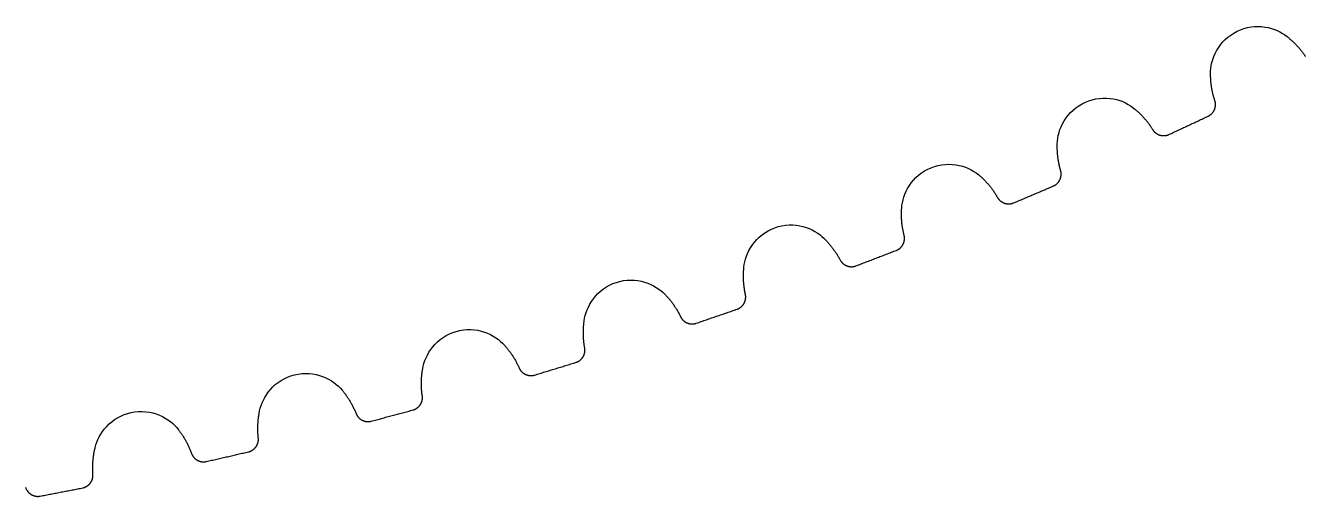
# Model space of a CAD drawing. Extents: x -57 to 57, y -57 to 57.
# Drawn here: x 10.46 to 25.48, y -56.04 to -50.53 of the extents above; entities that cross this region are included whole.
import ezdxf

# ---------------------------------------------------------------- set-up
doc = ezdxf.new("R2010")
doc.units = 0
doc.layers.add('Cut', color=7, linetype='CONTINUOUS')

msp = doc.modelspace()

# ---------------------------------------------------------------- linework, layer by layer
at = {"layer": 'Cut'}
for p, q in [((25.2618, -50.6563), (25.2618, -50.6563, 3)), ((25.2618, -50.6563), (25.2618, -50.6563, 3)), ((24.365, -51.0937), (24.365, -51.0937, 3)), ((24.365, -51.0937), (24.365, -51.0937, 3)), ((24.4154, -51.4069), (24.4154, -51.4069, 3)), ((24.4154, -51.4069), (24.4154, -51.4069, 3)), ((23.4785, -51.507), (23.4785, -51.507, 3)), ((23.4785, -51.507), (23.4785, -51.507, 3)), ((24.3369, -51.5895), (24.3369, -51.5895, 3)), ((24.3369, -51.5895), (24.3369, -51.5895, 3)), ((23.686, -51.7469), (23.686, -51.7469, 3)), ((23.686, -51.7469), (23.686, -51.7469, 3)), ((22.567, -51.9129), (22.567, -51.9129, 3)), ((22.567, -51.9129), (22.567, -51.9129, 3)), ((23.8764, -51.8043), (23.8764, -51.8043, 3)), ((23.8764, -51.8043), (23.8764, -51.8043, 3)), ((22.6064, -52.2276), (22.6064, -52.2276, 3)), ((22.6064, -52.2276), (22.6064, -52.2276, 3)), ((21.6666, -52.295), (21.6666, -52.295, 3)), ((21.6666, -52.295), (21.6666, -52.295, 3)), ((21.8657, -52.5421), (21.8657, -52.5421, 3)), ((21.8657, -52.5421), (21.8657, -52.5421, 3)), ((22.5216, -52.4074), (22.5216, -52.4074, 3)), ((22.5216, -52.4074), (22.5216, -52.4074, 3)), ((20.7415, -52.6688), (20.7415, -52.6688, 3)), ((20.7415, -52.6688), (20.7415, -52.6688, 3)), ((22.0539, -52.606), (22.0539, -52.606, 3)), ((22.0539, -52.606), (22.0539, -52.606, 3)), ((20.7699, -52.9848), (20.7699, -52.9848, 3)), ((20.7699, -52.9848), (20.7699, -52.9848, 3)), ((19.8284, -53.0193), (19.8284, -53.0193, 3)), ((19.8284, -53.0193), (19.8284, -53.0193, 3)), ((20.0187, -53.2731), (20.0187, -53.2731, 3)), ((20.0187, -53.2731), (20.0187, -53.2731, 3)), ((20.6789, -53.1615), (20.6789, -53.1615, 3)), ((20.6789, -53.1615), (20.6789, -53.1615, 3)), ((18.8908, -53.3606), (18.8908, -53.3606, 3)), ((18.8908, -53.3606), (18.8908, -53.3606, 3)), ((20.2046, -53.3436), (20.2046, -53.3436, 3)), ((20.2046, -53.3436), (20.2046, -53.3436, 3)), ((17.9659, -53.679), (17.9659, -53.679, 3)), ((17.9659, -53.679), (17.9659, -53.679, 3)), ((18.9081, -53.6773), (18.9081, -53.6773, 3)), ((18.9081, -53.6773), (18.9081, -53.6773, 3)), ((18.811, -53.8508), (18.811, -53.8508, 3)), ((18.811, -53.8508), (18.811, -53.8508, 3)), ((17.017, -53.9874), (17.017, -53.9874, 3)), ((17.017, -53.9874), (17.017, -53.9874, 3)), ((18.1473, -53.9393), (18.1473, -53.9393, 3)), ((18.1473, -53.9393), (18.1473, -53.9393, 3)), ((18.3306, -54.0162), (18.3306, -54.0162, 3)), ((18.3306, -54.0162), (18.3306, -54.0162, 3)), ((16.0816, -54.2733), (16.0816, -54.2733, 3)), ((16.0816, -54.2733), (16.0816, -54.2733, 3)), ((17.0233, -54.3045), (17.0233, -54.3045, 3)), ((17.0233, -54.3045), (17.0233, -54.3045, 3)), ((16.9202, -54.4745), (16.9202, -54.4745, 3)), ((16.9202, -54.4745), (16.9202, -54.4745, 3)), ((15.1225, -54.5484), (15.1225, -54.5484, 3)), ((15.1225, -54.5484), (15.1225, -54.5484, 3)), ((16.2537, -54.5398), (16.2537, -54.5398, 3)), ((16.2537, -54.5398), (16.2537, -54.5398, 3)), ((16.4343, -54.6231), (16.4343, -54.6231, 3)), ((16.4343, -54.6231), (16.4343, -54.6231, 3)), ((14.1777, -54.8015), (14.1777, -54.8015, 3)), ((14.1777, -54.8015), (14.1777, -54.8015, 3)), ((15.1177, -54.8656), (15.1177, -54.8656, 3)), ((15.1177, -54.8656), (15.1177, -54.8656, 3)), ((13.2096, -55.0429), (13.2096, -55.0429, 3)), ((13.2096, -55.0429), (13.2096, -55.0429, 3)), ((14.3404, -55.0738), (14.3404, -55.0738, 3)), ((14.3404, -55.0738), (14.3404, -55.0738, 3)), ((15.0088, -55.0318), (15.0088, -55.0318, 3)), ((15.0088, -55.0318), (15.0088, -55.0318, 3)), ((14.5179, -55.1633), (14.5179, -55.1633, 3)), ((14.5179, -55.1633), (14.5179, -55.1633, 3)), ((12.2565, -55.2629), (12.2565, -55.2629, 3)), ((12.2565, -55.2629), (12.2565, -55.2629, 3)), ((13.1937, -55.3597), (13.1937, -55.3597, 3)), ((13.1937, -55.3597), (13.1937, -55.3597, 3)), ((11.2806, -55.4704), (11.2806, -55.4704, 3)), ((11.2806, -55.4704), (11.2806, -55.4704, 3)), ((12.4097, -55.5408), (12.4097, -55.5408, 3)), ((12.4097, -55.5408), (12.4097, -55.5408, 3)), ((13.079, -55.5221), (13.079, -55.5221, 3)), ((13.079, -55.5221), (13.079, -55.5221, 3)), ((12.5839, -55.6364), (12.5839, -55.6364, 3)), ((12.5839, -55.6364), (12.5839, -55.6364, 3)), ((11.2537, -55.7865), (11.2537, -55.7865, 3)), ((11.2537, -55.7865), (11.2537, -55.7865, 3)), ((10.4637, -55.94), (10.4637, -55.94, 3)), ((10.4637, -55.94), (10.4637, -55.94, 3)), ((11.1334, -55.9447), (11.1334, -55.9447, 3)), ((11.1334, -55.9447), (11.1334, -55.9447, 3)), ((10.6346, -56.0417), (10.6346, -56.0417, 3)), ((10.6346, -56.0417), (10.6346, -56.0417, 3))]:
    msp.add_line(p, q, dxfattribs=at)
for points, degree, knots in [([(24.365, -51.0937), (24.3648, -51.0109), (24.3841, -50.9143), (24.436, -50.822), (24.4868, -50.73), (24.5721, -50.6451), (24.6767, -50.5947), (24.7807, -50.5433), (24.9002, -50.5284), (25.004, -50.5449), (25.1086, -50.5609), (25.1967, -50.6052), (25.2618, -50.6563)], 3, [0, 0, 0, 0, 0.558599, 0.558599, 0.558599, 1.1172, 1.1172, 1.1172, 1.6758, 1.6758, 1.6758, 2.2344, 2.2344, 2.2344, 2.2344]), ([(24.365, -51.0937, 3), (24.3648, -51.0109, 3), (24.3841, -50.9143, 3), (24.436, -50.822, 3), (24.4868, -50.73, 3), (24.5721, -50.6451, 3), (24.6767, -50.5947, 3), (24.7807, -50.5433, 3), (24.9002, -50.5284, 3), (25.004, -50.5449, 3), (25.1086, -50.5609, 3), (25.1967, -50.6052, 3), (25.2618, -50.6563, 3)], 3, [0, 0, 0, 0, 0.558599, 0.558599, 0.558599, 1.1172, 1.1172, 1.1172, 1.6758, 1.6758, 1.6758, 2.2344, 2.2344, 2.2344, 2.2344]), ([(24.365, -51.0937), (24.3648, -51.0109), (24.3841, -50.9143), (24.436, -50.822), (24.4868, -50.73), (24.5721, -50.6451), (24.6767, -50.5947), (24.7807, -50.5433), (24.9002, -50.5284), (25.004, -50.5449), (25.1086, -50.5609), (25.1967, -50.6052), (25.2618, -50.6563)], 3, [0, 0, 0, 0, 0.558599, 0.558599, 0.558599, 1.1172, 1.1172, 1.1172, 1.6758, 1.6758, 1.6758, 2.2344, 2.2344, 2.2344, 2.2344]), ([(24.365, -51.0937, 3), (24.3648, -51.0109, 3), (24.3841, -50.9143, 3), (24.436, -50.822, 3), (24.4868, -50.73, 3), (24.5721, -50.6451, 3), (24.6767, -50.5947, 3), (24.7807, -50.5433, 3), (24.9002, -50.5284, 3), (25.004, -50.5449, 3), (25.1086, -50.5609, 3), (25.1967, -50.6052, 3), (25.2618, -50.6563, 3)], 3, [0, 0, 0, 0, 0.558599, 0.558599, 0.558599, 1.1172, 1.1172, 1.1172, 1.6758, 1.6758, 1.6758, 2.2344, 2.2344, 2.2344, 2.2344]), ([(22.567, -51.9129), (22.5697, -51.8301), (22.5924, -51.7342), (22.6474, -51.6439), (22.7015, -51.5537), (22.7897, -51.4718), (22.8959, -51.4251), (23.0017, -51.3774), (23.1216, -51.3666), (23.2248, -51.3868), (23.3288, -51.4064), (23.4152, -51.4537), (23.4785, -51.507)], 3, [0, 0, 0, 0, 0.558599, 0.558599, 0.558599, 1.1172, 1.1172, 1.1172, 1.6758, 1.6758, 1.6758, 2.2344, 2.2344, 2.2344, 2.2344]), ([(22.567, -51.9129, 3), (22.5697, -51.8301, 3), (22.5924, -51.7342, 3), (22.6474, -51.6439, 3), (22.7015, -51.5537, 3), (22.7897, -51.4718, 3), (22.8959, -51.4251, 3), (23.0017, -51.3774, 3), (23.1216, -51.3666, 3), (23.2248, -51.3868, 3), (23.3288, -51.4064, 3), (23.4152, -51.4537, 3), (23.4785, -51.507, 3)], 3, [0, 0, 0, 0, 0.558599, 0.558599, 0.558599, 1.1172, 1.1172, 1.1172, 1.6758, 1.6758, 1.6758, 2.2344, 2.2344, 2.2344, 2.2344]), ([(22.567, -51.9129), (22.5697, -51.8301), (22.5924, -51.7342), (22.6474, -51.6439), (22.7015, -51.5537), (22.7897, -51.4718), (22.8959, -51.4251), (23.0017, -51.3774), (23.1216, -51.3666), (23.2248, -51.3868), (23.3288, -51.4064), (23.4152, -51.4537), (23.4785, -51.507)], 3, [0, 0, 0, 0, 0.558599, 0.558599, 0.558599, 1.1172, 1.1172, 1.1172, 1.6758, 1.6758, 1.6758, 2.2344, 2.2344, 2.2344, 2.2344]), ([(22.567, -51.9129, 3), (22.5697, -51.8301, 3), (22.5924, -51.7342, 3), (22.6474, -51.6439, 3), (22.7015, -51.5537, 3), (22.7897, -51.4718, 3), (22.8959, -51.4251, 3), (23.0017, -51.3774, 3), (23.1216, -51.3666, 3), (23.2248, -51.3868, 3), (23.3288, -51.4064, 3), (23.4152, -51.4537, 3), (23.4785, -51.507, 3)], 3, [0, 0, 0, 0, 0.558599, 0.558599, 0.558599, 1.1172, 1.1172, 1.1172, 1.6758, 1.6758, 1.6758, 2.2344, 2.2344, 2.2344, 2.2344]), ([(24.3369, -51.5895), (24.3852, -51.5673), (24.4107, -51.5131), (24.4326, -51.4572), (24.4154, -51.4069)], 2, [0, 0, 0, 0.724386, 0.724386, 1.44877, 1.44877, 1.44877]), ([(24.3369, -51.5895, 3), (24.3852, -51.5673, 3), (24.4107, -51.5131, 3), (24.4326, -51.4572, 3), (24.4154, -51.4069, 3)], 2, [0, 0, 0, 0.724386, 0.724386, 1.44877, 1.44877, 1.44877]), ([(24.3369, -51.5895), (24.3852, -51.5673), (24.4107, -51.5131), (24.4326, -51.4572), (24.4154, -51.4069)], 2, [0, 0, 0, 0.724386, 0.724386, 1.44877, 1.44877, 1.44877]), ([(24.3369, -51.5895, 3), (24.3852, -51.5673, 3), (24.4107, -51.5131, 3), (24.4326, -51.4572, 3), (24.4154, -51.4069, 3)], 2, [0, 0, 0, 0.724386, 0.724386, 1.44877, 1.44877, 1.44877]), ([(23.686, -51.7469), (23.7135, -51.7924), (23.7704, -51.8117), (23.8284, -51.827), (23.8764, -51.8043)], 2, [0, 0, 0, 0.724386, 0.724386, 1.44877, 1.44877, 1.44877]), ([(23.686, -51.7469, 3), (23.7135, -51.7924, 3), (23.7704, -51.8117, 3), (23.8284, -51.827, 3), (23.8764, -51.8043, 3)], 2, [0, 0, 0, 0.724386, 0.724386, 1.44877, 1.44877, 1.44877]), ([(23.686, -51.7469), (23.7135, -51.7924), (23.7704, -51.8117), (23.8284, -51.827), (23.8764, -51.8043)], 2, [0, 0, 0, 0.724386, 0.724386, 1.44877, 1.44877, 1.44877]), ([(23.686, -51.7469, 3), (23.7135, -51.7924, 3), (23.7704, -51.8117, 3), (23.8284, -51.827, 3), (23.8764, -51.8043, 3)], 2, [0, 0, 0, 0.724386, 0.724386, 1.44877, 1.44877, 1.44877]), ([(20.7415, -52.6688), (20.7471, -52.5862), (20.7731, -52.4912), (20.8313, -52.4028), (20.8884, -52.3145), (20.9795, -52.2358), (21.0873, -52.1928), (21.1947, -52.1488), (21.3148, -52.1422), (21.4173, -52.166), (21.5205, -52.1892), (21.6053, -52.2395), (21.6666, -52.295)], 3, [0, 0, 0, 0, 0.558599, 0.558599, 0.558599, 1.1172, 1.1172, 1.1172, 1.6758, 1.6758, 1.6758, 2.2344, 2.2344, 2.2344, 2.2344]), ([(20.7415, -52.6688, 3), (20.7471, -52.5862, 3), (20.7731, -52.4912, 3), (20.8313, -52.4028, 3), (20.8884, -52.3145, 3), (20.9795, -52.2358, 3), (21.0873, -52.1928, 3), (21.1947, -52.1488, 3), (21.3148, -52.1422, 3), (21.4173, -52.166, 3), (21.5205, -52.1892, 3), (21.6053, -52.2395, 3), (21.6666, -52.295, 3)], 3, [0, 0, 0, 0, 0.558599, 0.558599, 0.558599, 1.1172, 1.1172, 1.1172, 1.6758, 1.6758, 1.6758, 2.2344, 2.2344, 2.2344, 2.2344]), ([(20.7415, -52.6688), (20.7471, -52.5862), (20.7731, -52.4912), (20.8313, -52.4028), (20.8884, -52.3145), (20.9795, -52.2358), (21.0873, -52.1928), (21.1947, -52.1488), (21.3148, -52.1422), (21.4173, -52.166), (21.5205, -52.1892), (21.6053, -52.2395), (21.6666, -52.295)], 3, [0, 0, 0, 0, 0.558599, 0.558599, 0.558599, 1.1172, 1.1172, 1.1172, 1.6758, 1.6758, 1.6758, 2.2344, 2.2344, 2.2344, 2.2344]), ([(20.7415, -52.6688, 3), (20.7471, -52.5862, 3), (20.7731, -52.4912, 3), (20.8313, -52.4028, 3), (20.8884, -52.3145, 3), (20.9795, -52.2358, 3), (21.0873, -52.1928, 3), (21.1947, -52.1488, 3), (21.3148, -52.1422, 3), (21.4173, -52.166, 3), (21.5205, -52.1892, 3), (21.6053, -52.2395, 3), (21.6666, -52.295, 3)], 3, [0, 0, 0, 0, 0.558599, 0.558599, 0.558599, 1.1172, 1.1172, 1.1172, 1.6758, 1.6758, 1.6758, 2.2344, 2.2344, 2.2344, 2.2344]), ([(22.5216, -52.4074), (22.5707, -52.387), (22.5981, -52.3336), (22.6218, -52.2785), (22.6064, -52.2276)], 2, [0, 0, 0, 0.724386, 0.724386, 1.44877, 1.44877, 1.44877]), ([(22.5216, -52.4074, 3), (22.5707, -52.387, 3), (22.5981, -52.3336, 3), (22.6218, -52.2785, 3), (22.6064, -52.2276, 3)], 2, [0, 0, 0, 0.724386, 0.724386, 1.44877, 1.44877, 1.44877]), ([(22.5216, -52.4074), (22.5707, -52.387), (22.5981, -52.3336), (22.6218, -52.2785), (22.6064, -52.2276)], 2, [0, 0, 0, 0.724386, 0.724386, 1.44877, 1.44877, 1.44877]), ([(22.5216, -52.4074, 3), (22.5707, -52.387, 3), (22.5981, -52.3336, 3), (22.6218, -52.2785, 3), (22.6064, -52.2276, 3)], 2, [0, 0, 0, 0.724386, 0.724386, 1.44877, 1.44877, 1.44877]), ([(21.8657, -52.5421), (21.8916, -52.5885), (21.9477, -52.6097), (22.0051, -52.6271), (22.0539, -52.606)], 2, [0, 0, 0, 0.724386, 0.724386, 1.44877, 1.44877, 1.44877]), ([(21.8657, -52.5421, 3), (21.8916, -52.5885, 3), (21.9477, -52.6097, 3), (22.0051, -52.6271, 3), (22.0539, -52.606, 3)], 2, [0, 0, 0, 0.724386, 0.724386, 1.44877, 1.44877, 1.44877]), ([(21.8657, -52.5421), (21.8916, -52.5885), (21.9477, -52.6097), (22.0051, -52.6271), (22.0539, -52.606)], 2, [0, 0, 0, 0.724386, 0.724386, 1.44877, 1.44877, 1.44877]), ([(21.8657, -52.5421, 3), (21.8916, -52.5885, 3), (21.9477, -52.6097, 3), (22.0051, -52.6271, 3), (22.0539, -52.606, 3)], 2, [0, 0, 0, 0.724386, 0.724386, 1.44877, 1.44877, 1.44877]), ([(18.8908, -53.3606), (18.8992, -53.2783), (18.9286, -53.1842), (18.9897, -53.0979), (19.05, -53.0116), (19.1437, -52.9361), (19.2529, -52.897), (19.3618, -52.8568), (19.4821, -52.8544), (19.5837, -52.8817), (19.686, -52.9085), (19.769, -52.9617), (19.8284, -53.0193)], 3, [0, 0, 0, 0, 0.558599, 0.558599, 0.558599, 1.1172, 1.1172, 1.1172, 1.6758, 1.6758, 1.6758, 2.2344, 2.2344, 2.2344, 2.2344]), ([(18.8908, -53.3606, 3), (18.8992, -53.2783, 3), (18.9286, -53.1842, 3), (18.9897, -53.0979, 3), (19.05, -53.0116, 3), (19.1437, -52.9361, 3), (19.2529, -52.897, 3), (19.3618, -52.8568, 3), (19.4821, -52.8544, 3), (19.5837, -52.8817, 3), (19.686, -52.9085, 3), (19.769, -52.9617, 3), (19.8284, -53.0193, 3)], 3, [0, 0, 0, 0, 0.558599, 0.558599, 0.558599, 1.1172, 1.1172, 1.1172, 1.6758, 1.6758, 1.6758, 2.2344, 2.2344, 2.2344, 2.2344]), ([(18.8908, -53.3606), (18.8992, -53.2783), (18.9286, -53.1842), (18.9897, -53.0979), (19.05, -53.0116), (19.1437, -52.9361), (19.2529, -52.897), (19.3618, -52.8568), (19.4821, -52.8544), (19.5837, -52.8817), (19.686, -52.9085), (19.769, -52.9617), (19.8284, -53.0193)], 3, [0, 0, 0, 0, 0.558599, 0.558599, 0.558599, 1.1172, 1.1172, 1.1172, 1.6758, 1.6758, 1.6758, 2.2344, 2.2344, 2.2344, 2.2344]), ([(18.8908, -53.3606, 3), (18.8992, -53.2783, 3), (18.9286, -53.1842, 3), (18.9897, -53.0979, 3), (19.05, -53.0116, 3), (19.1437, -52.9361, 3), (19.2529, -52.897, 3), (19.3618, -52.8568, 3), (19.4821, -52.8544, 3), (19.5837, -52.8817, 3), (19.686, -52.9085, 3), (19.769, -52.9617, 3), (19.8284, -53.0193, 3)], 3, [0, 0, 0, 0, 0.558599, 0.558599, 0.558599, 1.1172, 1.1172, 1.1172, 1.6758, 1.6758, 1.6758, 2.2344, 2.2344, 2.2344, 2.2344]), ([(20.6789, -53.1615), (20.7287, -53.1428), (20.7579, -53.0904), (20.7836, -53.0361), (20.7699, -52.9848)], 2, [0, 0, 0, 0.724386, 0.724386, 1.44877, 1.44877, 1.44877]), ([(20.6789, -53.1615, 3), (20.7287, -53.1428, 3), (20.7579, -53.0904, 3), (20.7836, -53.0361, 3), (20.7699, -52.9848, 3)], 2, [0, 0, 0, 0.724386, 0.724386, 1.44877, 1.44877, 1.44877]), ([(20.6789, -53.1615), (20.7287, -53.1428), (20.7579, -53.0904), (20.7836, -53.0361), (20.7699, -52.9848)], 2, [0, 0, 0, 0.724386, 0.724386, 1.44877, 1.44877, 1.44877]), ([(20.6789, -53.1615, 3), (20.7287, -53.1428, 3), (20.7579, -53.0904, 3), (20.7836, -53.0361, 3), (20.7699, -52.9848, 3)], 2, [0, 0, 0, 0.724386, 0.724386, 1.44877, 1.44877, 1.44877]), ([(20.0187, -53.2731), (20.0429, -53.3205), (20.0983, -53.3436), (20.155, -53.363), (20.2046, -53.3436)], 2, [0, 0, 0, 0.724386, 0.724386, 1.44877, 1.44877, 1.44877]), ([(20.0187, -53.2731, 3), (20.0429, -53.3205, 3), (20.0983, -53.3436, 3), (20.155, -53.363, 3), (20.2046, -53.3436, 3)], 2, [0, 0, 0, 0.724386, 0.724386, 1.44877, 1.44877, 1.44877]), ([(20.0187, -53.2731), (20.0429, -53.3205), (20.0983, -53.3436), (20.155, -53.363), (20.2046, -53.3436)], 2, [0, 0, 0, 0.724386, 0.724386, 1.44877, 1.44877, 1.44877]), ([(20.0187, -53.2731, 3), (20.0429, -53.3205, 3), (20.0983, -53.3436, 3), (20.155, -53.363, 3), (20.2046, -53.3436, 3)], 2, [0, 0, 0, 0.724386, 0.724386, 1.44877, 1.44877, 1.44877]), ([(17.017, -53.9874), (17.0283, -53.9054), (17.0609, -53.8124), (17.1251, -53.7282), (17.1883, -53.6442), (17.2846, -53.572), (17.3951, -53.5367), (17.5053, -53.5003), (17.6256, -53.5021), (17.7262, -53.5329), (17.8275, -53.5633), (17.9086, -53.6194), (17.9659, -53.679)], 3, [0, 0, 0, 0, 0.558599, 0.558599, 0.558599, 1.1172, 1.1172, 1.1172, 1.6758, 1.6758, 1.6758, 2.2344, 2.2344, 2.2344, 2.2344]), ([(17.017, -53.9874, 3), (17.0283, -53.9054, 3), (17.0609, -53.8124, 3), (17.1251, -53.7282, 3), (17.1883, -53.6442, 3), (17.2846, -53.572, 3), (17.3951, -53.5367, 3), (17.5053, -53.5003, 3), (17.6256, -53.5021, 3), (17.7262, -53.5329, 3), (17.8275, -53.5633, 3), (17.9086, -53.6194, 3), (17.9659, -53.679, 3)], 3, [0, 0, 0, 0, 0.558599, 0.558599, 0.558599, 1.1172, 1.1172, 1.1172, 1.6758, 1.6758, 1.6758, 2.2344, 2.2344, 2.2344, 2.2344]), ([(17.017, -53.9874), (17.0283, -53.9054), (17.0609, -53.8124), (17.1251, -53.7282), (17.1883, -53.6442), (17.2846, -53.572), (17.3951, -53.5367), (17.5053, -53.5003), (17.6256, -53.5021), (17.7262, -53.5329), (17.8275, -53.5633), (17.9086, -53.6194), (17.9659, -53.679)], 3, [0, 0, 0, 0, 0.558599, 0.558599, 0.558599, 1.1172, 1.1172, 1.1172, 1.6758, 1.6758, 1.6758, 2.2344, 2.2344, 2.2344, 2.2344]), ([(17.017, -53.9874, 3), (17.0283, -53.9054, 3), (17.0609, -53.8124, 3), (17.1251, -53.7282, 3), (17.1883, -53.6442, 3), (17.2846, -53.572, 3), (17.3951, -53.5367, 3), (17.5053, -53.5003, 3), (17.6256, -53.5021, 3), (17.7262, -53.5329, 3), (17.8275, -53.5633, 3), (17.9086, -53.6194, 3), (17.9659, -53.679, 3)], 3, [0, 0, 0, 0, 0.558599, 0.558599, 0.558599, 1.1172, 1.1172, 1.1172, 1.6758, 1.6758, 1.6758, 2.2344, 2.2344, 2.2344, 2.2344]), ([(18.811, -53.8508), (18.8614, -53.8338), (18.8924, -53.7825), (18.92, -53.7292), (18.9081, -53.6773)], 2, [0, 0, 0, 0.724386, 0.724386, 1.44877, 1.44877, 1.44877]), ([(18.811, -53.8508, 3), (18.8614, -53.8338, 3), (18.8924, -53.7825, 3), (18.92, -53.7292, 3), (18.9081, -53.6773, 3)], 2, [0, 0, 0, 0.724386, 0.724386, 1.44877, 1.44877, 1.44877]), ([(18.811, -53.8508), (18.8614, -53.8338), (18.8924, -53.7825), (18.92, -53.7292), (18.9081, -53.6773)], 2, [0, 0, 0, 0.724386, 0.724386, 1.44877, 1.44877, 1.44877]), ([(18.811, -53.8508, 3), (18.8614, -53.8338, 3), (18.8924, -53.7825, 3), (18.92, -53.7292, 3), (18.9081, -53.6773, 3)], 2, [0, 0, 0, 0.724386, 0.724386, 1.44877, 1.44877, 1.44877]), ([(18.1473, -53.9393), (18.1698, -53.9875), (18.2243, -54.0125), (18.2804, -54.0339), (18.3306, -54.0162)], 2, [0, 0, 0, 0.724386, 0.724386, 1.44877, 1.44877, 1.44877]), ([(18.1473, -53.9393, 3), (18.1698, -53.9875, 3), (18.2243, -54.0125, 3), (18.2804, -54.0339, 3), (18.3306, -54.0162, 3)], 2, [0, 0, 0, 0.724386, 0.724386, 1.44877, 1.44877, 1.44877]), ([(18.1473, -53.9393), (18.1698, -53.9875), (18.2243, -54.0125), (18.2804, -54.0339), (18.3306, -54.0162)], 2, [0, 0, 0, 0.724386, 0.724386, 1.44877, 1.44877, 1.44877]), ([(18.1473, -53.9393, 3), (18.1698, -53.9875, 3), (18.2243, -54.0125, 3), (18.2804, -54.0339, 3), (18.3306, -54.0162, 3)], 2, [0, 0, 0, 0.724386, 0.724386, 1.44877, 1.44877, 1.44877]), ([(15.1225, -54.5484), (15.1367, -54.4668), (15.1725, -54.375), (15.2396, -54.2932), (15.3057, -54.2114), (15.4044, -54.1426), (15.5161, -54.1111), (15.6275, -54.0786), (15.7477, -54.0846), (15.8471, -54.119), (15.9473, -54.1528), (16.0264, -54.2117), (16.0816, -54.2733)], 3, [0, 0, 0, 0, 0.558599, 0.558599, 0.558599, 1.1172, 1.1172, 1.1172, 1.6758, 1.6758, 1.6758, 2.2344, 2.2344, 2.2344, 2.2344]), ([(15.1225, -54.5484, 3), (15.1367, -54.4668, 3), (15.1725, -54.375, 3), (15.2396, -54.2932, 3), (15.3057, -54.2114, 3), (15.4044, -54.1426, 3), (15.5161, -54.1111, 3), (15.6275, -54.0786, 3), (15.7477, -54.0846, 3), (15.8471, -54.119, 3), (15.9473, -54.1528, 3), (16.0264, -54.2117, 3), (16.0816, -54.2733, 3)], 3, [0, 0, 0, 0, 0.558599, 0.558599, 0.558599, 1.1172, 1.1172, 1.1172, 1.6758, 1.6758, 1.6758, 2.2344, 2.2344, 2.2344, 2.2344]), ([(15.1225, -54.5484), (15.1367, -54.4668), (15.1725, -54.375), (15.2396, -54.2932), (15.3057, -54.2114), (15.4044, -54.1426), (15.5161, -54.1111), (15.6275, -54.0786), (15.7477, -54.0846), (15.8471, -54.119), (15.9473, -54.1528), (16.0264, -54.2117), (16.0816, -54.2733)], 3, [0, 0, 0, 0, 0.558599, 0.558599, 0.558599, 1.1172, 1.1172, 1.1172, 1.6758, 1.6758, 1.6758, 2.2344, 2.2344, 2.2344, 2.2344]), ([(15.1225, -54.5484, 3), (15.1367, -54.4668, 3), (15.1725, -54.375, 3), (15.2396, -54.2932, 3), (15.3057, -54.2114, 3), (15.4044, -54.1426, 3), (15.5161, -54.1111, 3), (15.6275, -54.0786, 3), (15.7477, -54.0846, 3), (15.8471, -54.119, 3), (15.9473, -54.1528, 3), (16.0264, -54.2117, 3), (16.0816, -54.2733, 3)], 3, [0, 0, 0, 0, 0.558599, 0.558599, 0.558599, 1.1172, 1.1172, 1.1172, 1.6758, 1.6758, 1.6758, 2.2344, 2.2344, 2.2344, 2.2344]), ([(16.9202, -54.4745), (16.9711, -54.4593), (17.004, -54.409), (17.0333, -54.3567), (17.0233, -54.3045)], 2, [0, 0, 0, 0.724386, 0.724386, 1.44877, 1.44877, 1.44877]), ([(16.9202, -54.4745, 3), (16.9711, -54.4593, 3), (17.004, -54.409, 3), (17.0333, -54.3567, 3), (17.0233, -54.3045, 3)], 2, [0, 0, 0, 0.724386, 0.724386, 1.44877, 1.44877, 1.44877]), ([(16.9202, -54.4745), (16.9711, -54.4593), (17.004, -54.409), (17.0333, -54.3567), (17.0233, -54.3045)], 2, [0, 0, 0, 0.724386, 0.724386, 1.44877, 1.44877, 1.44877]), ([(16.9202, -54.4745, 3), (16.9711, -54.4593, 3), (17.004, -54.409, 3), (17.0333, -54.3567, 3), (17.0233, -54.3045, 3)], 2, [0, 0, 0, 0.724386, 0.724386, 1.44877, 1.44877, 1.44877]), ([(13.2096, -55.0429), (13.2266, -54.9619), (13.2656, -54.8714), (13.3355, -54.7919), (13.4044, -54.7125), (13.5055, -54.6472), (13.6182, -54.6197), (13.7307, -54.5911), (13.8506, -54.6013), (13.9487, -54.639), (14.0477, -54.6764), (14.1247, -54.738), (14.1777, -54.8015)], 3, [0, 0, 0, 0, 0.558599, 0.558599, 0.558599, 1.1172, 1.1172, 1.1172, 1.6758, 1.6758, 1.6758, 2.2344, 2.2344, 2.2344, 2.2344]), ([(13.2096, -55.0429, 3), (13.2266, -54.9619, 3), (13.2656, -54.8714, 3), (13.3355, -54.7919, 3), (13.4044, -54.7125, 3), (13.5055, -54.6472, 3), (13.6182, -54.6197, 3), (13.7307, -54.5911, 3), (13.8506, -54.6013, 3), (13.9487, -54.639, 3), (14.0477, -54.6764, 3), (14.1247, -54.738, 3), (14.1777, -54.8015, 3)], 3, [0, 0, 0, 0, 0.558599, 0.558599, 0.558599, 1.1172, 1.1172, 1.1172, 1.6758, 1.6758, 1.6758, 2.2344, 2.2344, 2.2344, 2.2344]), ([(13.2096, -55.0429), (13.2266, -54.9619), (13.2656, -54.8714), (13.3355, -54.7919), (13.4044, -54.7125), (13.5055, -54.6472), (13.6182, -54.6197), (13.7307, -54.5911), (13.8506, -54.6013), (13.9487, -54.639), (14.0477, -54.6764), (14.1247, -54.738), (14.1777, -54.8015)], 3, [0, 0, 0, 0, 0.558599, 0.558599, 0.558599, 1.1172, 1.1172, 1.1172, 1.6758, 1.6758, 1.6758, 2.2344, 2.2344, 2.2344, 2.2344]), ([(13.2096, -55.0429, 3), (13.2266, -54.9619, 3), (13.2656, -54.8714, 3), (13.3355, -54.7919, 3), (13.4044, -54.7125, 3), (13.5055, -54.6472, 3), (13.6182, -54.6197, 3), (13.7307, -54.5911, 3), (13.8506, -54.6013, 3), (13.9487, -54.639, 3), (14.0477, -54.6764, 3), (14.1247, -54.738, 3), (14.1777, -54.8015, 3)], 3, [0, 0, 0, 0, 0.558599, 0.558599, 0.558599, 1.1172, 1.1172, 1.1172, 1.6758, 1.6758, 1.6758, 2.2344, 2.2344, 2.2344, 2.2344]), ([(16.2537, -54.5398), (16.2746, -54.5887), (16.3282, -54.6156), (16.3835, -54.6389), (16.4343, -54.6231)], 2, [0, 0, 0, 0.724386, 0.724386, 1.44877, 1.44877, 1.44877]), ([(16.2537, -54.5398, 3), (16.2746, -54.5887, 3), (16.3282, -54.6156, 3), (16.3835, -54.6389, 3), (16.4343, -54.6231, 3)], 2, [0, 0, 0, 0.724386, 0.724386, 1.44877, 1.44877, 1.44877]), ([(16.2537, -54.5398), (16.2746, -54.5887), (16.3282, -54.6156), (16.3835, -54.6389), (16.4343, -54.6231)], 2, [0, 0, 0, 0.724386, 0.724386, 1.44877, 1.44877, 1.44877]), ([(16.2537, -54.5398, 3), (16.2746, -54.5887, 3), (16.3282, -54.6156, 3), (16.3835, -54.6389, 3), (16.4343, -54.6231, 3)], 2, [0, 0, 0, 0.724386, 0.724386, 1.44877, 1.44877, 1.44877]), ([(15.0088, -55.0318), (15.0602, -55.0184), (15.0947, -54.9693), (15.1259, -54.9181), (15.1177, -54.8656)], 2, [0, 0, 0, 0.724386, 0.724386, 1.44877, 1.44877, 1.44877]), ([(15.0088, -55.0318, 3), (15.0602, -55.0184, 3), (15.0947, -54.9693, 3), (15.1259, -54.9181, 3), (15.1177, -54.8656, 3)], 2, [0, 0, 0, 0.724386, 0.724386, 1.44877, 1.44877, 1.44877]), ([(15.0088, -55.0318), (15.0602, -55.0184), (15.0947, -54.9693), (15.1259, -54.9181), (15.1177, -54.8656)], 2, [0, 0, 0, 0.724386, 0.724386, 1.44877, 1.44877, 1.44877]), ([(15.0088, -55.0318, 3), (15.0602, -55.0184, 3), (15.0947, -54.9693, 3), (15.1259, -54.9181, 3), (15.1177, -54.8656, 3)], 2, [0, 0, 0, 0.724386, 0.724386, 1.44877, 1.44877, 1.44877]), ([(11.2806, -55.4704), (11.3004, -55.39), (11.3426, -55.3009), (11.4151, -55.224), (11.4868, -55.147), (11.5901, -55.0853), (11.7037, -55.0617), (11.8171, -55.037), (11.9366, -55.0514), (12.0334, -55.0926), (12.131, -55.1334), (12.2057, -55.1976), (12.2565, -55.2629)], 3, [0, 0, 0, 0, 0.558599, 0.558599, 0.558599, 1.1172, 1.1172, 1.1172, 1.6758, 1.6758, 1.6758, 2.2344, 2.2344, 2.2344, 2.2344]), ([(11.2806, -55.4704, 3), (11.3004, -55.39, 3), (11.3426, -55.3009, 3), (11.4151, -55.224, 3), (11.4868, -55.147, 3), (11.5901, -55.0853, 3), (11.7037, -55.0617, 3), (11.8171, -55.037, 3), (11.9366, -55.0514, 3), (12.0334, -55.0926, 3), (12.131, -55.1334, 3), (12.2057, -55.1976, 3), (12.2565, -55.2629, 3)], 3, [0, 0, 0, 0, 0.558599, 0.558599, 0.558599, 1.1172, 1.1172, 1.1172, 1.6758, 1.6758, 1.6758, 2.2344, 2.2344, 2.2344, 2.2344]), ([(11.2806, -55.4704), (11.3004, -55.39), (11.3426, -55.3009), (11.4151, -55.224), (11.4868, -55.147), (11.5901, -55.0853), (11.7037, -55.0617), (11.8171, -55.037), (11.9366, -55.0514), (12.0334, -55.0926), (12.131, -55.1334), (12.2057, -55.1976), (12.2565, -55.2629)], 3, [0, 0, 0, 0, 0.558599, 0.558599, 0.558599, 1.1172, 1.1172, 1.1172, 1.6758, 1.6758, 1.6758, 2.2344, 2.2344, 2.2344, 2.2344]), ([(11.2806, -55.4704, 3), (11.3004, -55.39, 3), (11.3426, -55.3009, 3), (11.4151, -55.224, 3), (11.4868, -55.147, 3), (11.5901, -55.0853, 3), (11.7037, -55.0617, 3), (11.8171, -55.037, 3), (11.9366, -55.0514, 3), (12.0334, -55.0926, 3), (12.131, -55.1334, 3), (12.2057, -55.1976, 3), (12.2565, -55.2629, 3)], 3, [0, 0, 0, 0, 0.558599, 0.558599, 0.558599, 1.1172, 1.1172, 1.1172, 1.6758, 1.6758, 1.6758, 2.2344, 2.2344, 2.2344, 2.2344]), ([(14.3404, -55.0738), (14.3596, -55.1234), (14.4122, -55.1522), (14.4667, -55.1774), (14.5179, -55.1633)], 2, [0, 0, 0, 0.724386, 0.724386, 1.44877, 1.44877, 1.44877]), ([(14.3404, -55.0738, 3), (14.3596, -55.1234, 3), (14.4122, -55.1522, 3), (14.4667, -55.1774, 3), (14.5179, -55.1633, 3)], 2, [0, 0, 0, 0.724386, 0.724386, 1.44877, 1.44877, 1.44877]), ([(14.3404, -55.0738), (14.3596, -55.1234), (14.4122, -55.1522), (14.4667, -55.1774), (14.5179, -55.1633)], 2, [0, 0, 0, 0.724386, 0.724386, 1.44877, 1.44877, 1.44877]), ([(14.3404, -55.0738, 3), (14.3596, -55.1234, 3), (14.4122, -55.1522, 3), (14.4667, -55.1774, 3), (14.5179, -55.1633, 3)], 2, [0, 0, 0, 0.724386, 0.724386, 1.44877, 1.44877, 1.44877]), ([(13.079, -55.5221), (13.1309, -55.5105), (13.1671, -55.4626), (13.2001, -55.4125), (13.1937, -55.3597)], 2, [0, 0, 0, 0.724386, 0.724386, 1.44877, 1.44877, 1.44877]), ([(13.079, -55.5221, 3), (13.1309, -55.5105, 3), (13.1671, -55.4626, 3), (13.2001, -55.4125, 3), (13.1937, -55.3597, 3)], 2, [0, 0, 0, 0.724386, 0.724386, 1.44877, 1.44877, 1.44877]), ([(13.079, -55.5221), (13.1309, -55.5105), (13.1671, -55.4626), (13.2001, -55.4125), (13.1937, -55.3597)], 2, [0, 0, 0, 0.724386, 0.724386, 1.44877, 1.44877, 1.44877]), ([(13.079, -55.5221, 3), (13.1309, -55.5105, 3), (13.1671, -55.4626, 3), (13.2001, -55.4125, 3), (13.1937, -55.3597, 3)], 2, [0, 0, 0, 0.724386, 0.724386, 1.44877, 1.44877, 1.44877]), ([(12.4097, -55.5408), (12.4271, -55.591), (12.4787, -55.6216), (12.5322, -55.6487), (12.5839, -55.6364)], 2, [0, 0, 0, 0.724386, 0.724386, 1.44877, 1.44877, 1.44877]), ([(12.4097, -55.5408, 3), (12.4271, -55.591, 3), (12.4787, -55.6216, 3), (12.5322, -55.6487, 3), (12.5839, -55.6364, 3)], 2, [0, 0, 0, 0.724386, 0.724386, 1.44877, 1.44877, 1.44877]), ([(12.4097, -55.5408), (12.4271, -55.591), (12.4787, -55.6216), (12.5322, -55.6487), (12.5839, -55.6364)], 2, [0, 0, 0, 0.724386, 0.724386, 1.44877, 1.44877, 1.44877]), ([(12.4097, -55.5408, 3), (12.4271, -55.591, 3), (12.4787, -55.6216, 3), (12.5322, -55.6487, 3), (12.5839, -55.6364, 3)], 2, [0, 0, 0, 0.724386, 0.724386, 1.44877, 1.44877, 1.44877]), ([(11.1334, -55.9447), (11.1856, -55.9349), (11.2235, -55.8884), (11.2582, -55.8394), (11.2537, -55.7865)], 2, [0, 0, 0, 0.724386, 0.724386, 1.44877, 1.44877, 1.44877]), ([(11.1334, -55.9447, 3), (11.1856, -55.9349, 3), (11.2235, -55.8884, 3), (11.2582, -55.8394, 3), (11.2537, -55.7865, 3)], 2, [0, 0, 0, 0.724386, 0.724386, 1.44877, 1.44877, 1.44877]), ([(11.1334, -55.9447), (11.1856, -55.9349), (11.2235, -55.8884), (11.2582, -55.8394), (11.2537, -55.7865)], 2, [0, 0, 0, 0.724386, 0.724386, 1.44877, 1.44877, 1.44877]), ([(11.1334, -55.9447, 3), (11.1856, -55.9349, 3), (11.2235, -55.8884, 3), (11.2582, -55.8394, 3), (11.2537, -55.7865, 3)], 2, [0, 0, 0, 0.724386, 0.724386, 1.44877, 1.44877, 1.44877]), ([(10.4637, -55.94), (10.4794, -55.9908), (10.5299, -56.0232), (10.5825, -56.0521), (10.6346, -56.0417)], 2, [0, 0, 0, 0.724386, 0.724386, 1.44877, 1.44877, 1.44877]), ([(10.4637, -55.94, 3), (10.4794, -55.9908, 3), (10.5299, -56.0232, 3), (10.5825, -56.0521, 3), (10.6346, -56.0417, 3)], 2, [0, 0, 0, 0.724386, 0.724386, 1.44877, 1.44877, 1.44877]), ([(10.4637, -55.94), (10.4794, -55.9908), (10.5299, -56.0232), (10.5825, -56.0521), (10.6346, -56.0417)], 2, [0, 0, 0, 0.724386, 0.724386, 1.44877, 1.44877, 1.44877]), ([(10.4637, -55.94, 3), (10.4794, -55.9908, 3), (10.5299, -56.0232, 3), (10.5825, -56.0521, 3), (10.6346, -56.0417, 3)], 2, [0, 0, 0, 0.724386, 0.724386, 1.44877, 1.44877, 1.44877])]:
    msp.add_open_spline(points, degree=degree, knots=knots, dxfattribs=at)
for points, degree in [([(25.2618, -50.6563), (25.3882, -50.7553), (25.4776, -50.8888)], 2), ([(25.2618, -50.6563, 3), (25.3882, -50.7553, 3), (25.4776, -50.8888, 3)], 2), ([(25.2618, -50.6563), (25.3882, -50.7553), (25.4776, -50.8888)], 2), ([(25.2618, -50.6563, 3), (25.3882, -50.7553, 3), (25.4776, -50.8888, 3)], 2), ([(24.4154, -51.4069), (24.3652, -51.2543), (24.365, -51.0937)], 2), ([(24.4154, -51.4069, 3), (24.3652, -51.2543, 3), (24.365, -51.0937, 3)], 2), ([(24.4154, -51.4069), (24.3652, -51.2543), (24.365, -51.0937)], 2), ([(24.4154, -51.4069, 3), (24.3652, -51.2543, 3), (24.365, -51.0937, 3)], 2), ([(23.4785, -51.507), (23.6014, -51.6104), (23.686, -51.7469)], 2), ([(23.4785, -51.507, 3), (23.6014, -51.6104, 3), (23.686, -51.7469, 3)], 2), ([(23.4785, -51.507), (23.6014, -51.6104), (23.686, -51.7469)], 2), ([(23.4785, -51.507, 3), (23.6014, -51.6104, 3), (23.686, -51.7469, 3)], 2), ([(23.8764, -51.8043), (24.3369, -51.5895)], 1), ([(23.8764, -51.8043, 3), (24.3369, -51.5895, 3)], 1), ([(23.8764, -51.8043), (24.3369, -51.5895)], 1), ([(23.8764, -51.8043, 3), (24.3369, -51.5895, 3)], 1), ([(22.6064, -52.2276), (22.5616, -52.0734), (22.567, -51.9129)], 2), ([(22.6064, -52.2276, 3), (22.5616, -52.0734, 3), (22.567, -51.9129, 3)], 2), ([(22.6064, -52.2276), (22.5616, -52.0734), (22.567, -51.9129)], 2), ([(22.6064, -52.2276, 3), (22.5616, -52.0734, 3), (22.567, -51.9129, 3)], 2), ([(21.6666, -52.295), (21.7858, -52.4027), (21.8657, -52.5421)], 2), ([(21.6666, -52.295, 3), (21.7858, -52.4027, 3), (21.8657, -52.5421, 3)], 2), ([(21.6666, -52.295), (21.7858, -52.4027), (21.8657, -52.5421)], 2), ([(21.6666, -52.295, 3), (21.7858, -52.4027, 3), (21.8657, -52.5421, 3)], 2), ([(22.0539, -52.606), (22.5216, -52.4074)], 1), ([(22.0539, -52.606, 3), (22.5216, -52.4074, 3)], 1), ([(22.0539, -52.606), (22.5216, -52.4074)], 1), ([(22.0539, -52.606, 3), (22.5216, -52.4074, 3)], 1), ([(20.7699, -52.9848), (20.7305, -52.829), (20.7415, -52.6688)], 2), ([(20.7699, -52.9848, 3), (20.7305, -52.829, 3), (20.7415, -52.6688, 3)], 2), ([(20.7699, -52.9848), (20.7305, -52.829), (20.7415, -52.6688)], 2), ([(20.7699, -52.9848, 3), (20.7305, -52.829, 3), (20.7415, -52.6688, 3)], 2), ([(19.8284, -53.0193), (19.9437, -53.1311), (20.0187, -53.2731)], 2), ([(19.8284, -53.0193, 3), (19.9437, -53.1311, 3), (20.0187, -53.2731, 3)], 2), ([(19.8284, -53.0193), (19.9437, -53.1311), (20.0187, -53.2731)], 2), ([(19.8284, -53.0193, 3), (19.9437, -53.1311, 3), (20.0187, -53.2731, 3)], 2), ([(20.2046, -53.3436), (20.6789, -53.1615)], 1), ([(20.2046, -53.3436, 3), (20.6789, -53.1615, 3)], 1), ([(20.2046, -53.3436), (20.6789, -53.1615)], 1), ([(20.2046, -53.3436, 3), (20.6789, -53.1615, 3)], 1), ([(18.9081, -53.6773), (18.8742, -53.5204), (18.8908, -53.3606)], 2), ([(18.9081, -53.6773, 3), (18.8742, -53.5204, 3), (18.8908, -53.3606, 3)], 2), ([(18.9081, -53.6773), (18.8742, -53.5204), (18.8908, -53.3606)], 2), ([(18.9081, -53.6773, 3), (18.8742, -53.5204, 3), (18.8908, -53.3606, 3)], 2), ([(17.9659, -53.679), (18.0773, -53.7947), (18.1473, -53.9393)], 2), ([(17.9659, -53.679, 3), (18.0773, -53.7947, 3), (18.1473, -53.9393, 3)], 2), ([(17.9659, -53.679), (18.0773, -53.7947), (18.1473, -53.9393)], 2), ([(17.9659, -53.679, 3), (18.0773, -53.7947, 3), (18.1473, -53.9393, 3)], 2), ([(18.3306, -54.0162), (18.811, -53.8508)], 1), ([(18.3306, -54.0162, 3), (18.811, -53.8508, 3)], 1), ([(18.3306, -54.0162), (18.811, -53.8508)], 1), ([(18.3306, -54.0162, 3), (18.811, -53.8508, 3)], 1), ([(17.0233, -54.3045), (16.9949, -54.1464), (17.017, -53.9874)], 2), ([(17.0233, -54.3045, 3), (16.9949, -54.1464, 3), (17.017, -53.9874, 3)], 2), ([(17.0233, -54.3045), (16.9949, -54.1464), (17.017, -53.9874)], 2), ([(17.0233, -54.3045, 3), (16.9949, -54.1464, 3), (17.017, -53.9874, 3)], 2), ([(16.0816, -54.2733), (16.1889, -54.3928), (16.2537, -54.5398)], 2), ([(16.0816, -54.2733, 3), (16.1889, -54.3928, 3), (16.2537, -54.5398, 3)], 2), ([(16.0816, -54.2733), (16.1889, -54.3928), (16.2537, -54.5398)], 2), ([(16.0816, -54.2733, 3), (16.1889, -54.3928, 3), (16.2537, -54.5398, 3)], 2), ([(16.4343, -54.6231), (16.9202, -54.4745)], 1), ([(16.4343, -54.6231, 3), (16.9202, -54.4745, 3)], 1), ([(16.4343, -54.6231), (16.9202, -54.4745)], 1), ([(16.4343, -54.6231, 3), (16.9202, -54.4745, 3)], 1), ([(15.1177, -54.8656), (15.0948, -54.7066), (15.1225, -54.5484)], 2), ([(15.1177, -54.8656, 3), (15.0948, -54.7066, 3), (15.1225, -54.5484, 3)], 2), ([(15.1177, -54.8656), (15.0948, -54.7066), (15.1225, -54.5484)], 2), ([(15.1177, -54.8656, 3), (15.0948, -54.7066, 3), (15.1225, -54.5484, 3)], 2), ([(14.1777, -54.8015), (14.2808, -54.9247), (14.3404, -55.0738)], 2), ([(14.1777, -54.8015, 3), (14.2808, -54.9247, 3), (14.3404, -55.0738, 3)], 2), ([(14.1777, -54.8015), (14.2808, -54.9247), (14.3404, -55.0738)], 2), ([(14.1777, -54.8015, 3), (14.2808, -54.9247, 3), (14.3404, -55.0738, 3)], 2), ([(13.1937, -55.3597), (13.1764, -55.2001), (13.2096, -55.0429)], 2), ([(13.1937, -55.3597, 3), (13.1764, -55.2001, 3), (13.2096, -55.0429, 3)], 2), ([(13.1937, -55.3597), (13.1764, -55.2001), (13.2096, -55.0429)], 2), ([(13.1937, -55.3597, 3), (13.1764, -55.2001, 3), (13.2096, -55.0429, 3)], 2), ([(14.5179, -55.1633), (15.0088, -55.0318)], 1), ([(14.5179, -55.1633, 3), (15.0088, -55.0318, 3)], 1), ([(14.5179, -55.1633), (15.0088, -55.0318)], 1), ([(14.5179, -55.1633, 3), (15.0088, -55.0318, 3)], 1), ([(12.2565, -55.2629), (12.3552, -55.3896), (12.4097, -55.5408)], 2), ([(12.2565, -55.2629, 3), (12.3552, -55.3896, 3), (12.4097, -55.5408, 3)], 2), ([(12.2565, -55.2629), (12.3552, -55.3896), (12.4097, -55.5408)], 2), ([(12.2565, -55.2629, 3), (12.3552, -55.3896, 3), (12.4097, -55.5408, 3)], 2), ([(11.2537, -55.7865), (11.2419, -55.6263), (11.2806, -55.4704)], 2), ([(11.2537, -55.7865, 3), (11.2419, -55.6263, 3), (11.2806, -55.4704, 3)], 2), ([(11.2537, -55.7865), (11.2419, -55.6263), (11.2806, -55.4704)], 2), ([(11.2537, -55.7865, 3), (11.2419, -55.6263, 3), (11.2806, -55.4704, 3)], 2), ([(12.5839, -55.6364), (13.079, -55.5221)], 1), ([(12.5839, -55.6364, 3), (13.079, -55.5221, 3)], 1), ([(12.5839, -55.6364), (13.079, -55.5221)], 1), ([(12.5839, -55.6364, 3), (13.079, -55.5221, 3)], 1), ([(10.6346, -56.0417), (11.1334, -55.9447)], 1), ([(10.6346, -56.0417, 3), (11.1334, -55.9447, 3)], 1), ([(10.6346, -56.0417), (11.1334, -55.9447)], 1), ([(10.6346, -56.0417, 3), (11.1334, -55.9447, 3)], 1)]:
    msp.add_open_spline(points, degree=degree, dxfattribs=at)

doc.saveas('drawing.dxf')
